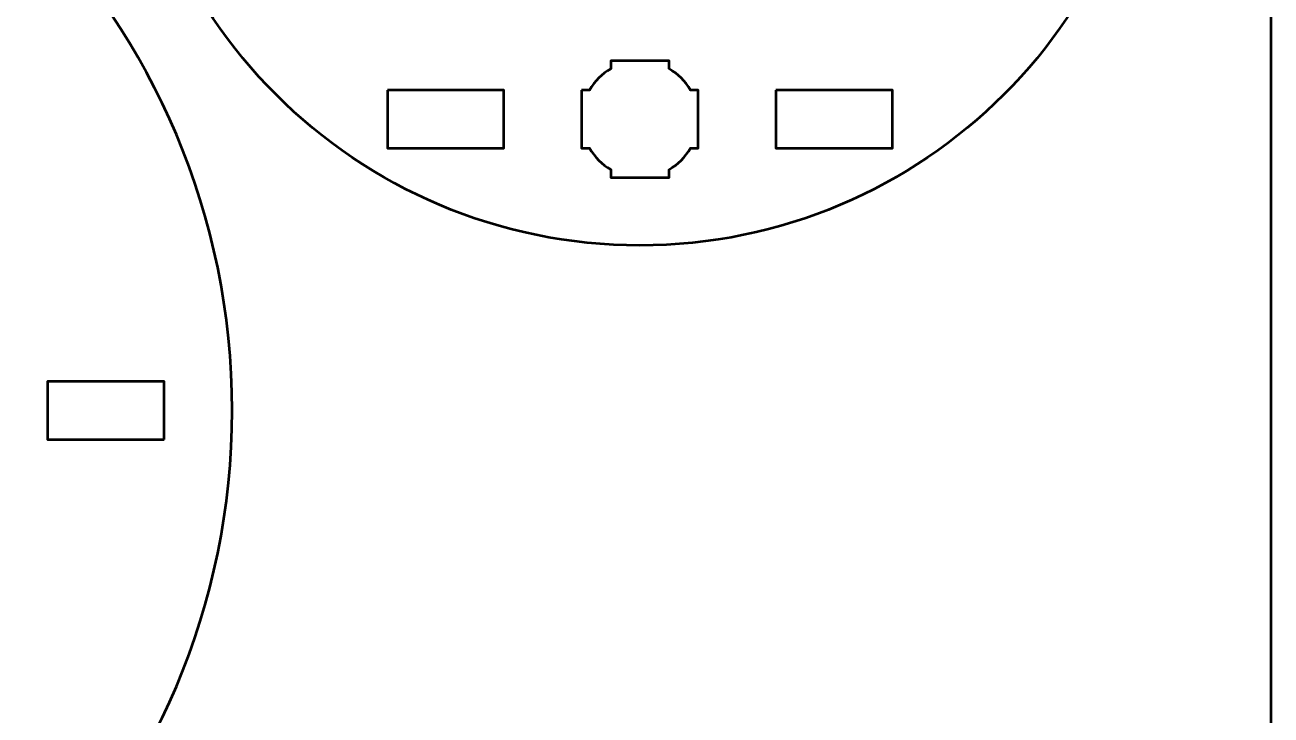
# Model space of a CAD drawing. Header units: centimetres. Extents: x -21.1 to 0, y -29.7 to 0.
# Drawn here: x -6.42 to 0, y -21.17 to -17.61 of the extents above; entities that cross this region are included whole.
import ezdxf

# ---------------------------------------------------------------- set-up
doc = ezdxf.new("R2010")
doc.units = ezdxf.units.CM
doc.header["$MEASUREMENT"] = 0
doc.layers.add('Layer 1', color=7, linetype='Continuous')

msp = doc.modelspace()

# ---------------------------------------------------------------- linework, layer by layer
at = {"layer": 'Layer 1', "color": 3, "lineweight": 53}
msp.add_ellipse((-3.25, -16.1), major_axis=(0, 2.65), ratio=1, dxfattribs=at)
at = {"layer": 'Layer 1', "color": 1, "lineweight": 53}
msp.add_open_spline([(-21.00003, -29.19995), (-21.00003, -29.19995), (-21.00003, -2.29992), (-21.00003, -2.29992), (-21.00003, -2.29992), (-21.00003, -2.21709), (-20.93286, -2.14992), (-20.85003, -2.14992), (-20.85003, -2.14992), (-20.7672, -2.14992), (-20.70003, -2.08275), (-20.70003, -1.99992), (-20.70003, -1.99992), (-20.70003, -1.91709), (-20.7672, -1.84992), (-20.85003, -1.84992), (-20.85003, -1.84992), (-20.93286, -1.84992), (-21.00003, -1.78275), (-21.00003, -1.69992), (-21.00003, -1.69992), (-21.00003, -1.61709), (-20.93286, -1.54992), (-20.85003, -1.54992), (-20.85003, -1.54992), (-20.7672, -1.54992), (-20.70003, -1.48275), (-20.70003, -1.39992), (-20.70003, -1.39992), (-20.70003, -1.31709), (-20.7672, -1.24992), (-20.85003, -1.24992), (-20.85003, -1.24992), (-20.93286, -1.24992), (-21.00003, -1.18275), (-21.00003, -1.09992), (-21.00003, -1.09992), (-21.00003, -1.09992), (-21.00003, -0.49992), (-21.00003, -0.49992), (-21.00003, -0.49992), (-21.00003, -0.22295), (-20.77694, 0.00004), (-20.49994, 0.00004), (-20.49994, 0.00004), (-20.49994, 0.00004), (-0.50008, 0.00004), (-0.50008, 0.00004), (-0.50008, 0.00004), (-0.22294, 0.00004), (0.00002, -0.22295), (0.00002, -0.49992), (0.00002, -0.49992), (0.00002, -0.49992), (0.00002, -29.19995), (0.00002, -29.19995), (0.00002, -29.19995), (0.00002, -29.47695), (-0.22294, -29.70004), (-0.50008, -29.70004), (-0.50008, -29.70004), (-0.50008, -29.70004), (-20.49994, -29.70004), (-20.49994, -29.70004), (-20.49994, -29.70004), (-20.77694, -29.70004), (-21.00003, -29.47695), (-21.00003, -29.19995)], degree=3, knots=[0, 0, 0, 0, 0.0588235, 0.0588235, 0.0588235, 0.0588235, 0.1176471, 0.1176471, 0.1176471, 0.1176471, 0.1764706, 0.1764706, 0.1764706, 0.1764706, 0.2352941, 0.2352941, 0.2352941, 0.2352941, 0.2941176, 0.2941176, 0.2941176, 0.2941176, 0.3529412, 0.3529412, 0.3529412, 0.3529412, 0.4117647, 0.4117647, 0.4117647, 0.4117647, 0.4705882, 0.4705882, 0.4705882, 0.4705882, 0.5294118, 0.5294118, 0.5294118, 0.5294118, 0.5882353, 0.5882353, 0.5882353, 0.5882353, 0.6470588, 0.6470588, 0.6470588, 0.6470588, 0.7058824, 0.7058824, 0.7058824, 0.7058824, 0.7647059, 0.7647059, 0.7647059, 0.7647059, 0.8235294, 0.8235294, 0.8235294, 0.8235294, 0.8823529, 0.8823529, 0.8823529, 0.8823529, 0.9411765, 0.9411765, 0.9411765, 0.9411765, 1, 1, 1, 1], dxfattribs=at)
at = {"layer": 'Layer 1', "color": 3, "lineweight": 53}
msp.add_open_spline([(-9.00003, -23.25), (-11.0155, -23.25), (-12.65, -21.6155), (-12.65, -19.59998), (-12.65, -19.59998), (-12.65, -17.58451), (-11.0155, -15.95), (-9.00003, -15.95), (-9.00003, -15.95), (-6.98451, -15.95), (-5.35, -17.58451), (-5.35, -19.59998), (-5.35, -19.59998), (-5.35, -21.6155), (-6.98451, -23.25), (-9.00003, -23.25)], degree=3, knots=[0, 0, 0, 0, 0.25, 0.25, 0.25, 0.25, 0.5, 0.5, 0.5, 0.5, 0.75, 0.75, 0.75, 0.75, 1, 1, 1, 1], dxfattribs=at)
at = {"layer": 'Layer 1', "lineweight": 53}
for points, knots in [([(-3.55, -17.94994), (-3.55, -17.94994), (-3.5098, -17.94994), (-3.5098, -17.94994), (-3.5098, -17.94994), (-3.48347, -17.90442), (-3.44551, -17.86649), (-3.4, -17.84016), (-3.4, -17.84016), (-3.4, -17.84016), (-3.4, -17.79994), (-3.4, -17.79994), (-3.4, -17.79994), (-3.4, -17.79994), (-3.1, -17.79994), (-3.1, -17.79994), (-3.1, -17.79994), (-3.1, -17.79994), (-3.1, -17.84013), (-3.1, -17.84013), (-3.1, -17.84013), (-3.05447, -17.86646), (-3.01648, -17.90441), (-2.99012, -17.94994), (-2.99012, -17.94994), (-2.99012, -17.94994), (-2.95, -17.94994), (-2.95, -17.94994), (-2.95, -17.94994), (-2.95, -17.94994), (-2.95, -18.09536), (-2.95, -18.09536), (-2.95, -18.09536), (-2.95, -18.09536), (-2.94994, -18.10001), (-2.94994, -18.10001), (-2.94994, -18.10001), (-2.94994, -18.10001), (-2.95, -18.10465), (-2.95, -18.10465), (-2.95, -18.10465), (-2.95, -18.10465), (-2.95, -18.24994), (-2.95, -18.24994), (-2.95, -18.24994), (-2.95, -18.24994), (-2.99007, -18.24994), (-2.99007, -18.24994), (-2.99007, -18.24994), (-3.01642, -18.29551), (-3.05442, -18.33352), (-3.1, -18.35988), (-3.1, -18.35988), (-3.1, -18.35988), (-3.1, -18.39994), (-3.1, -18.39994), (-3.1, -18.39994), (-3.1, -18.39994), (-3.24328, -18.39994), (-3.24328, -18.39994), (-3.24328, -18.39994), (-3.24328, -18.39994), (-3.24995, -18.40002), (-3.24995, -18.40002), (-3.24995, -18.40002), (-3.24995, -18.40002), (-3.25663, -18.39994), (-3.25663, -18.39994), (-3.25663, -18.39994), (-3.25663, -18.39994), (-3.4, -18.39994), (-3.4, -18.39994), (-3.4, -18.39994), (-3.4, -18.39994), (-3.4, -18.35984), (-3.4, -18.35984), (-3.4, -18.35984), (-3.44554, -18.33348), (-3.48352, -18.29549), (-3.50985, -18.24994), (-3.50985, -18.24994), (-3.50985, -18.24994), (-3.55, -18.24994), (-3.55, -18.24994), (-3.55, -18.24994), (-3.55, -18.24994), (-3.55, -17.94994), (-3.55, -17.94994)], [0, 0, 0, 0, 0.0454545, 0.0454545, 0.0454545, 0.0454545, 0.0909091, 0.0909091, 0.0909091, 0.0909091, 0.1363636, 0.1363636, 0.1363636, 0.1363636, 0.1818182, 0.1818182, 0.1818182, 0.1818182, 0.2272727, 0.2272727, 0.2272727, 0.2272727, 0.2727273, 0.2727273, 0.2727273, 0.2727273, 0.3181818, 0.3181818, 0.3181818, 0.3181818, 0.3636364, 0.3636364, 0.3636364, 0.3636364, 0.4090909, 0.4090909, 0.4090909, 0.4090909, 0.4545455, 0.4545455, 0.4545455, 0.4545455, 0.5, 0.5, 0.5, 0.5, 0.5454545, 0.5454545, 0.5454545, 0.5454545, 0.5909091, 0.5909091, 0.5909091, 0.5909091, 0.6363636, 0.6363636, 0.6363636, 0.6363636, 0.6818182, 0.6818182, 0.6818182, 0.6818182, 0.7272727, 0.7272727, 0.7272727, 0.7272727, 0.7727273, 0.7727273, 0.7727273, 0.7727273, 0.8181818, 0.8181818, 0.8181818, 0.8181818, 0.8636364, 0.8636364, 0.8636364, 0.8636364, 0.9090909, 0.9090909, 0.9090909, 0.9090909, 0.9545455, 0.9545455, 0.9545455, 0.9545455, 1, 1, 1, 1]), ([(-4.54999, -17.94996), (-4.54999, -17.94996), (-3.94998, -17.94996), (-3.94998, -17.94996), (-3.94998, -17.94996), (-3.94998, -17.94996), (-3.94998, -18.24997), (-3.94998, -18.24997), (-3.94998, -18.24997), (-3.94998, -18.24997), (-4.54999, -18.24997), (-4.54999, -18.24997), (-4.54999, -18.24997), (-4.54999, -18.24997), (-4.54999, -17.94996), (-4.54999, -17.94996)], [0, 0, 0, 0, 0.25, 0.25, 0.25, 0.25, 0.5, 0.5, 0.5, 0.5, 0.75, 0.75, 0.75, 0.75, 1, 1, 1, 1]), ([(-2.54992, -17.94996), (-2.54992, -17.94996), (-1.94992, -17.94996), (-1.94992, -17.94996), (-1.94992, -17.94996), (-1.94992, -17.94996), (-1.94992, -18.24997), (-1.94992, -18.24997), (-1.94992, -18.24997), (-1.94992, -18.24997), (-2.54992, -18.24997), (-2.54992, -18.24997), (-2.54992, -18.24997), (-2.54992, -18.24997), (-2.54992, -17.94996), (-2.54992, -17.94996)], [0, 0, 0, 0, 0.25, 0.25, 0.25, 0.25, 0.5, 0.5, 0.5, 0.5, 0.75, 0.75, 0.75, 0.75, 1, 1, 1, 1]), ([(-5.70005, -19.75014), (-5.70005, -19.75014), (-6.30005, -19.75014), (-6.30005, -19.75014), (-6.30005, -19.75014), (-6.30005, -19.75014), (-6.30005, -19.45014), (-6.30005, -19.45014), (-6.30005, -19.45014), (-6.30005, -19.45014), (-5.70005, -19.45014), (-5.70005, -19.45014), (-5.70005, -19.45014), (-5.70005, -19.45014), (-5.70005, -19.75014), (-5.70005, -19.75014)], [0, 0, 0, 0, 0.25, 0.25, 0.25, 0.25, 0.5, 0.5, 0.5, 0.5, 0.75, 0.75, 0.75, 0.75, 1, 1, 1, 1])]:
    msp.add_open_spline(points, degree=3, knots=knots, dxfattribs=at)

doc.saveas('drawing.dxf')
